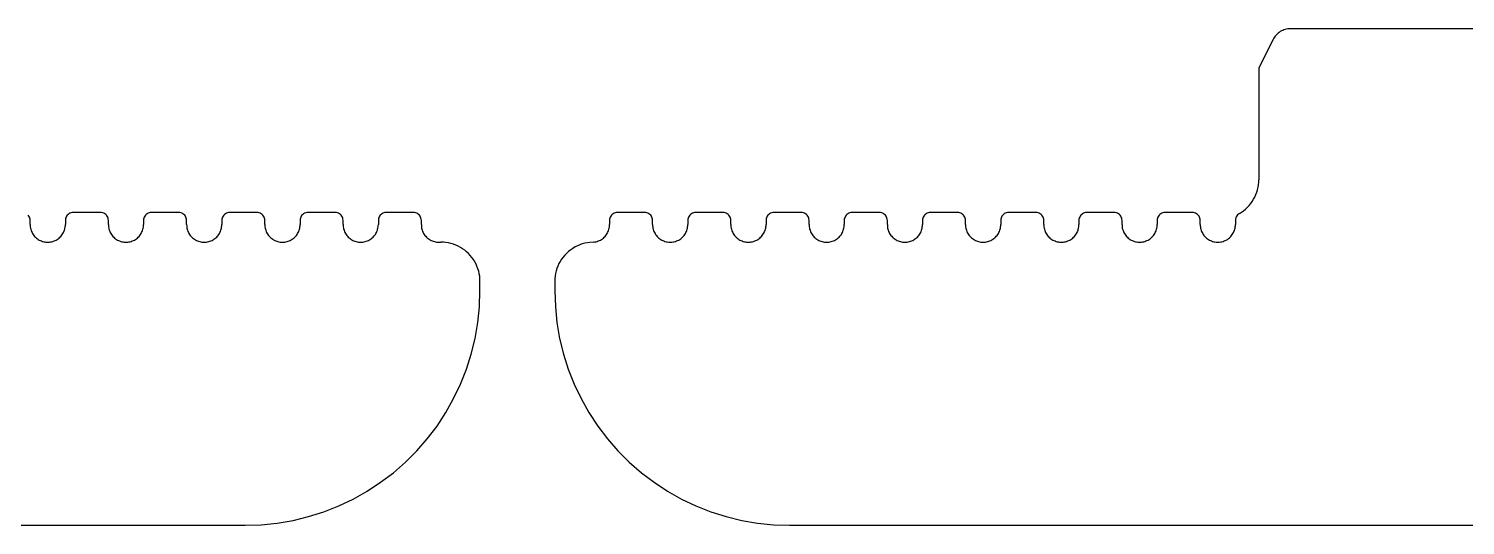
# Model space of a CAD drawing. Extents: x -22.3 to 21.7, y -13.4 to 13.4.
# Drawn here: x 7.116 to 8.562, y -11.46 to -10.96 of the extents above; entities that cross this region are included whole.
import ezdxf

# ---------------------------------------------------------------- set-up
doc = ezdxf.new("R2010")
doc.units = 0
doc.header["$MEASUREMENT"] = 0
doc.layers.get('0').update_dxf_attribs({"linetype": 'CONTINUOUS'})

msp = doc.modelspace()

# ---------------------------------------------------------------- linework, layer by layer
for p, q in [((8.3681, -10.971), (8.3539, -10.9995)), ((8.3688, -10.9698), (8.3681, -10.971)), ((8.3695, -10.9687), (8.3688, -10.9698)), ((8.3703, -10.9676), (8.3695, -10.9687)), ((8.3712, -10.9666), (8.3703, -10.9676)), ((8.3721, -10.9656), (8.3712, -10.9666)), ((8.3732, -10.9647), (8.3721, -10.9656)), ((8.3742, -10.9638), (8.3732, -10.9647)), ((8.3754, -10.9631), (8.3742, -10.9638)), ((8.3766, -10.9624), (8.3754, -10.9631)), ((8.3778, -10.9618), (8.3766, -10.9624)), ((8.379, -10.9613), (8.3778, -10.9618)), ((8.3803, -10.9609), (8.379, -10.9613)), ((8.3817, -10.9606), (8.3803, -10.9609)), ((8.383, -10.9603), (8.3817, -10.9606)), ((8.3844, -10.9602), (8.383, -10.9603)), ((8.3857, -10.9602), (8.3844, -10.9602)), ((9.2669, -10.9602), (8.3857, -10.9602)), ((8.3539, -10.9995), (8.3539, -11.1122)), ((8.3531, -11.1198), (8.3535, -11.1173)), ((8.3535, -11.1173), (8.3538, -11.1147)), ((8.3538, -11.1147), (8.3539, -11.1122)), ((8.3472, -11.134), (8.3486, -11.1318)), ((8.3486, -11.1318), (8.3498, -11.1296)), ((8.3498, -11.1296), (8.3509, -11.1272)), ((8.3509, -11.1272), (8.3518, -11.1248)), ((8.3518, -11.1248), (8.3525, -11.1223)), ((8.3525, -11.1223), (8.3531, -11.1198)), ((7.1553, -11.1471), (7.1545, -11.1479)), ((7.1562, -11.1464), (7.1553, -11.1471)), ((7.1572, -11.1459), (7.1562, -11.1464)), ((7.1582, -11.1455), (7.1572, -11.1459)), ((7.1593, -11.1453), (7.1582, -11.1455)), ((7.1605, -11.1452), (7.1593, -11.1453)), ((7.188, -11.1452), (7.1605, -11.1452)), ((7.1891, -11.1453), (7.188, -11.1452)), ((7.1902, -11.1455), (7.1891, -11.1453)), ((7.1913, -11.1459), (7.1902, -11.1455)), ((7.1923, -11.1464), (7.1913, -11.1459)), ((7.1932, -11.1471), (7.1923, -11.1464)), ((7.194, -11.1479), (7.1932, -11.1471)), ((7.234, -11.1471), (7.2333, -11.1479)), ((7.2349, -11.1464), (7.234, -11.1471)), ((7.2359, -11.1459), (7.2349, -11.1464)), ((7.237, -11.1455), (7.2359, -11.1459)), ((7.2381, -11.1453), (7.237, -11.1455)), ((7.2392, -11.1452), (7.2381, -11.1453)), ((7.2668, -11.1452), (7.2392, -11.1452)), ((7.2679, -11.1453), (7.2668, -11.1452)), ((7.269, -11.1455), (7.2679, -11.1453)), ((7.27, -11.1459), (7.269, -11.1455)), ((7.271, -11.1464), (7.27, -11.1459)), ((7.2719, -11.1471), (7.271, -11.1464)), ((7.2727, -11.1479), (7.2719, -11.1471)), ((7.3128, -11.1471), (7.312, -11.1479)), ((7.3137, -11.1464), (7.3128, -11.1471)), ((7.3147, -11.1459), (7.3137, -11.1464)), ((7.3157, -11.1455), (7.3147, -11.1459)), ((7.3168, -11.1453), (7.3157, -11.1455)), ((7.3179, -11.1452), (7.3168, -11.1453)), ((7.3455, -11.1452), (7.3179, -11.1452)), ((7.3466, -11.1453), (7.3455, -11.1452)), ((7.3477, -11.1455), (7.3466, -11.1453)), ((7.3488, -11.1459), (7.3477, -11.1455)), ((7.3498, -11.1464), (7.3488, -11.1459)), ((7.3507, -11.1471), (7.3498, -11.1464)), ((7.3515, -11.1479), (7.3507, -11.1471)), ((7.3915, -11.1471), (7.3907, -11.1479)), ((7.3924, -11.1464), (7.3915, -11.1471)), ((7.3934, -11.1459), (7.3924, -11.1464)), ((7.3945, -11.1455), (7.3934, -11.1459)), ((7.3956, -11.1453), (7.3945, -11.1455)), ((7.3967, -11.1452), (7.3956, -11.1453)), ((7.4242, -11.1452), (7.3967, -11.1452)), ((7.4254, -11.1453), (7.4242, -11.1452)), ((7.4265, -11.1455), (7.4254, -11.1453)), ((7.4275, -11.1459), (7.4265, -11.1455)), ((7.4285, -11.1464), (7.4275, -11.1459)), ((7.4294, -11.1471), (7.4285, -11.1464)), ((7.4302, -11.1479), (7.4294, -11.1471)), ((7.4703, -11.1471), (7.4695, -11.1479)), ((7.4712, -11.1464), (7.4703, -11.1471)), ((7.4722, -11.1459), (7.4712, -11.1464)), ((7.4732, -11.1455), (7.4722, -11.1459)), ((7.4743, -11.1453), (7.4732, -11.1455)), ((7.4754, -11.1452), (7.4743, -11.1453)), ((7.503, -11.1452), (7.4754, -11.1452)), ((7.5041, -11.1453), (7.503, -11.1452)), ((7.5052, -11.1455), (7.5041, -11.1453)), ((7.5063, -11.1459), (7.5052, -11.1455)), ((7.5072, -11.1464), (7.5063, -11.1459)), ((7.5081, -11.1471), (7.5072, -11.1464)), ((7.5089, -11.1479), (7.5081, -11.1471)), ((7.703, -11.1471), (7.7023, -11.1479)), ((7.7039, -11.1464), (7.703, -11.1471)), ((7.7049, -11.1459), (7.7039, -11.1464)), ((7.706, -11.1455), (7.7049, -11.1459)), ((7.7071, -11.1453), (7.706, -11.1455)), ((7.7082, -11.1452), (7.7071, -11.1453)), ((7.7358, -11.1452), (7.7082, -11.1452)), ((7.7369, -11.1453), (7.7358, -11.1452)), ((7.738, -11.1455), (7.7369, -11.1453)), ((7.739, -11.1459), (7.738, -11.1455)), ((7.74, -11.1464), (7.739, -11.1459)), ((7.7409, -11.1471), (7.74, -11.1464)), ((7.7417, -11.1479), (7.7409, -11.1471)), ((7.7818, -11.1471), (7.781, -11.1479)), ((7.7827, -11.1464), (7.7818, -11.1471)), ((7.7837, -11.1459), (7.7827, -11.1464)), ((7.7847, -11.1455), (7.7837, -11.1459)), ((7.7858, -11.1453), (7.7847, -11.1455)), ((7.7869, -11.1452), (7.7858, -11.1453)), ((7.8145, -11.1452), (7.7869, -11.1452)), ((7.8156, -11.1453), (7.8145, -11.1452)), ((7.8167, -11.1455), (7.8156, -11.1453)), ((7.8178, -11.1459), (7.8167, -11.1455)), ((7.8188, -11.1464), (7.8178, -11.1459)), ((7.8197, -11.1471), (7.8188, -11.1464)), ((7.8205, -11.1479), (7.8197, -11.1471)), ((7.8605, -11.1471), (7.8597, -11.1479)), ((7.8614, -11.1464), (7.8605, -11.1471)), ((7.8624, -11.1459), (7.8614, -11.1464)), ((7.8635, -11.1455), (7.8624, -11.1459)), ((7.8646, -11.1453), (7.8635, -11.1455)), ((7.8657, -11.1452), (7.8646, -11.1453)), ((7.8932, -11.1452), (7.8657, -11.1452)), ((7.8944, -11.1453), (7.8932, -11.1452)), ((7.8955, -11.1455), (7.8944, -11.1453)), ((7.8965, -11.1459), (7.8955, -11.1455)), ((7.8975, -11.1464), (7.8965, -11.1459)), ((7.8984, -11.1471), (7.8975, -11.1464)), ((7.8992, -11.1479), (7.8984, -11.1471)), ((7.9393, -11.1471), (7.9385, -11.1479)), ((7.9402, -11.1464), (7.9393, -11.1471)), ((7.9412, -11.1459), (7.9402, -11.1464)), ((7.9422, -11.1455), (7.9412, -11.1459)), ((7.9433, -11.1453), (7.9422, -11.1455)), ((7.9444, -11.1452), (7.9433, -11.1453)), ((7.972, -11.1452), (7.9444, -11.1452)), ((7.9731, -11.1453), (7.972, -11.1452)), ((7.9742, -11.1455), (7.9731, -11.1453)), ((7.9753, -11.1459), (7.9742, -11.1455)), ((7.9762, -11.1464), (7.9753, -11.1459)), ((7.9771, -11.1471), (7.9762, -11.1464)), ((7.9779, -11.1479), (7.9771, -11.1471)), ((8.018, -11.1471), (8.0172, -11.1479)), ((8.0189, -11.1464), (8.018, -11.1471)), ((8.0199, -11.1459), (8.0189, -11.1464)), ((8.0209, -11.1455), (8.0199, -11.1459)), ((8.022, -11.1453), (8.0209, -11.1455)), ((8.0232, -11.1452), (8.022, -11.1453)), ((8.0507, -11.1452), (8.0232, -11.1452)), ((8.0518, -11.1453), (8.0507, -11.1452)), ((8.0529, -11.1455), (8.0518, -11.1453)), ((8.054, -11.1459), (8.0529, -11.1455)), ((8.055, -11.1464), (8.054, -11.1459)), ((8.0559, -11.1471), (8.055, -11.1464)), ((8.0567, -11.1479), (8.0559, -11.1471)), ((8.0967, -11.1471), (8.096, -11.1479)), ((8.0976, -11.1464), (8.0967, -11.1471)), ((8.0986, -11.1459), (8.0976, -11.1464)), ((8.0997, -11.1455), (8.0986, -11.1459)), ((8.1008, -11.1453), (8.0997, -11.1455)), ((8.1019, -11.1452), (8.1008, -11.1453)), ((8.1295, -11.1452), (8.1019, -11.1452)), ((8.1306, -11.1453), (8.1295, -11.1452)), ((8.1317, -11.1455), (8.1306, -11.1453)), ((8.1327, -11.1459), (8.1317, -11.1455)), ((8.1337, -11.1464), (8.1327, -11.1459)), ((8.1346, -11.1471), (8.1337, -11.1464)), ((8.1354, -11.1479), (8.1346, -11.1471)), ((8.1755, -11.1471), (8.1747, -11.1479)), ((8.1764, -11.1464), (8.1755, -11.1471)), ((8.1774, -11.1459), (8.1764, -11.1464)), ((8.1784, -11.1455), (8.1774, -11.1459)), ((8.1795, -11.1453), (8.1784, -11.1455)), ((8.1806, -11.1452), (8.1795, -11.1453)), ((8.2082, -11.1452), (8.1806, -11.1452)), ((8.2093, -11.1453), (8.2082, -11.1452)), ((8.2104, -11.1455), (8.2093, -11.1453)), ((8.2115, -11.1459), (8.2104, -11.1455)), ((8.2125, -11.1464), (8.2115, -11.1459)), ((8.2134, -11.1471), (8.2125, -11.1464)), ((8.2142, -11.1479), (8.2134, -11.1471)), ((8.2542, -11.1471), (8.2534, -11.1479)), ((8.2551, -11.1464), (8.2542, -11.1471)), ((8.2561, -11.1459), (8.2551, -11.1464)), ((8.2572, -11.1455), (8.2561, -11.1459)), ((8.2583, -11.1453), (8.2572, -11.1455)), ((8.2594, -11.1452), (8.2583, -11.1453)), ((8.2869, -11.1452), (8.2594, -11.1452)), ((8.2881, -11.1453), (8.2869, -11.1452)), ((8.2892, -11.1455), (8.2881, -11.1453)), ((8.2902, -11.1459), (8.2892, -11.1455)), ((8.2912, -11.1464), (8.2902, -11.1459)), ((8.2921, -11.1471), (8.2912, -11.1464)), ((8.2929, -11.1479), (8.2921, -11.1471)), ((8.3332, -11.1469), (8.3324, -11.1477)), ((8.3342, -11.1462), (8.3332, -11.1469)), ((8.3342, -11.1462), (8.3364, -11.1449)), ((8.3364, -11.1449), (8.3385, -11.1434)), ((8.3385, -11.1434), (8.3405, -11.1418)), ((8.3405, -11.1418), (8.3423, -11.14)), ((8.3423, -11.14), (8.3441, -11.1381)), ((8.3441, -11.1381), (8.3457, -11.1361)), ((8.3457, -11.1361), (8.3472, -11.134)), ((7.1159, -11.1488), (7.1152, -11.1479)), ((7.1164, -11.1498), (7.1159, -11.1488)), ((7.1168, -11.1508), (7.1164, -11.1498)), ((7.1171, -11.1519), (7.1168, -11.1508)), ((7.1172, -11.1531), (7.1171, -11.1519)), ((7.1172, -11.1574), (7.1172, -11.1531)), ((7.1172, -11.1574), (7.1172, -11.1586)), ((7.1172, -11.1586), (7.1173, -11.1598)), ((7.1173, -11.1598), (7.1175, -11.1609)), ((7.1175, -11.1609), (7.1178, -11.1621)), ((7.152, -11.1621), (7.1522, -11.1609)), ((7.1522, -11.1609), (7.1524, -11.1598)), ((7.1524, -11.1598), (7.1526, -11.1586)), ((7.1527, -11.1519), (7.1526, -11.1531)), ((7.1526, -11.1531), (7.1526, -11.1574)), ((7.1526, -11.1586), (7.1526, -11.1574)), ((7.1529, -11.1508), (7.1527, -11.1519)), ((7.1533, -11.1498), (7.1529, -11.1508)), ((7.1538, -11.1488), (7.1533, -11.1498)), ((7.1545, -11.1479), (7.1538, -11.1488)), ((7.1946, -11.1488), (7.194, -11.1479)), ((7.1952, -11.1498), (7.1946, -11.1488)), ((7.1956, -11.1508), (7.1952, -11.1498)), ((7.1958, -11.1519), (7.1956, -11.1508)), ((7.1959, -11.1531), (7.1958, -11.1519)), ((7.1959, -11.1574), (7.1959, -11.1531)), ((7.1959, -11.1574), (7.1959, -11.1586)), ((7.1959, -11.1586), (7.1961, -11.1598)), ((7.1961, -11.1598), (7.1963, -11.1609)), ((7.1963, -11.1609), (7.1965, -11.1621)), ((7.2307, -11.1621), (7.231, -11.1609)), ((7.231, -11.1609), (7.2312, -11.1598)), ((7.2312, -11.1598), (7.2313, -11.1586)), ((7.2314, -11.1519), (7.2313, -11.1531)), ((7.2313, -11.1531), (7.2313, -11.1574)), ((7.2313, -11.1586), (7.2313, -11.1574)), ((7.2317, -11.1508), (7.2314, -11.1519)), ((7.232, -11.1498), (7.2317, -11.1508)), ((7.2326, -11.1488), (7.232, -11.1498)), ((7.2333, -11.1479), (7.2326, -11.1488)), ((7.2734, -11.1488), (7.2727, -11.1479)), ((7.2739, -11.1498), (7.2734, -11.1488)), ((7.2743, -11.1508), (7.2739, -11.1498)), ((7.2746, -11.1519), (7.2743, -11.1508)), ((7.2746, -11.1531), (7.2746, -11.1519)), ((7.2746, -11.1574), (7.2746, -11.1531)), ((7.2746, -11.1574), (7.2747, -11.1586)), ((7.2747, -11.1586), (7.2748, -11.1597)), ((7.2748, -11.1597), (7.275, -11.1609)), ((7.275, -11.1609), (7.2752, -11.162)), ((7.3095, -11.162), (7.3097, -11.1609)), ((7.3097, -11.1609), (7.3099, -11.1597)), ((7.3099, -11.1597), (7.31, -11.1586)), ((7.31, -11.1586), (7.3101, -11.1574)), ((7.3102, -11.1519), (7.3101, -11.1531)), ((7.3101, -11.1531), (7.3101, -11.1574)), ((7.3104, -11.1508), (7.3102, -11.1519)), ((7.3108, -11.1498), (7.3104, -11.1508)), ((7.3113, -11.1488), (7.3108, -11.1498)), ((7.312, -11.1479), (7.3113, -11.1488)), ((7.3521, -11.1488), (7.3515, -11.1479)), ((7.3527, -11.1498), (7.3521, -11.1488)), ((7.3531, -11.1508), (7.3527, -11.1498)), ((7.3533, -11.1519), (7.3531, -11.1508)), ((7.3534, -11.1531), (7.3533, -11.1519)), ((7.3534, -11.1574), (7.3534, -11.1531)), ((7.3534, -11.1574), (7.3534, -11.1586)), ((7.3534, -11.1586), (7.3535, -11.1597)), ((7.3535, -11.1597), (7.3537, -11.1609)), ((7.3537, -11.1609), (7.354, -11.162)), ((7.3882, -11.162), (7.3885, -11.1609)), ((7.3885, -11.1609), (7.3887, -11.1597)), ((7.3887, -11.1597), (7.3888, -11.1586)), ((7.3889, -11.1519), (7.3888, -11.1531)), ((7.3888, -11.1531), (7.3888, -11.1574)), ((7.3888, -11.1586), (7.3888, -11.1574)), ((7.3891, -11.1508), (7.3889, -11.1519)), ((7.3895, -11.1498), (7.3891, -11.1508)), ((7.3901, -11.1488), (7.3895, -11.1498)), ((7.3907, -11.1479), (7.3901, -11.1488)), ((7.4309, -11.1488), (7.4302, -11.1479)), ((7.4314, -11.1498), (7.4309, -11.1488)), ((7.4318, -11.1508), (7.4314, -11.1498)), ((7.432, -11.1519), (7.4318, -11.1508)), ((7.4321, -11.1531), (7.432, -11.1519)), ((7.4321, -11.1574), (7.4321, -11.1531)), ((7.4321, -11.1574), (7.4322, -11.1586)), ((7.4322, -11.1586), (7.4323, -11.1597)), ((7.4323, -11.1597), (7.4325, -11.1609)), ((7.4325, -11.1609), (7.4327, -11.162)), ((7.4669, -11.162), (7.4672, -11.1609)), ((7.4672, -11.1609), (7.4674, -11.1597)), ((7.4674, -11.1597), (7.4675, -11.1586)), ((7.4675, -11.1586), (7.4676, -11.1574)), ((7.4679, -11.1508), (7.4676, -11.1519)), ((7.4676, -11.1519), (7.4676, -11.1531)), ((7.4676, -11.1531), (7.4676, -11.1574)), ((7.4683, -11.1498), (7.4679, -11.1508)), ((7.4688, -11.1488), (7.4683, -11.1498)), ((7.4695, -11.1479), (7.4688, -11.1488)), ((7.5096, -11.1488), (7.5089, -11.1479)), ((7.5101, -11.1498), (7.5096, -11.1488)), ((7.5105, -11.1508), (7.5101, -11.1498)), ((7.5108, -11.1519), (7.5105, -11.1508)), ((7.5109, -11.1531), (7.5108, -11.1519)), ((7.5109, -11.1574), (7.5109, -11.1531)), ((7.5109, -11.1574), (7.5109, -11.1586)), ((7.5109, -11.1586), (7.511, -11.1597)), ((7.511, -11.1597), (7.5112, -11.1609)), ((7.5112, -11.1609), (7.5115, -11.162)), ((7.6997, -11.1621), (7.7, -11.1609)), ((7.7, -11.1609), (7.7002, -11.1598)), ((7.7002, -11.1598), (7.7003, -11.1586)), ((7.7004, -11.1519), (7.7003, -11.1531)), ((7.7003, -11.1531), (7.7003, -11.1574)), ((7.7003, -11.1586), (7.7003, -11.1574)), ((7.7006, -11.1508), (7.7004, -11.1519)), ((7.701, -11.1498), (7.7006, -11.1508)), ((7.7016, -11.1488), (7.701, -11.1498)), ((7.7023, -11.1479), (7.7016, -11.1488)), ((7.7424, -11.1488), (7.7417, -11.1479)), ((7.7429, -11.1498), (7.7424, -11.1488)), ((7.7433, -11.1508), (7.7429, -11.1498)), ((7.7436, -11.1519), (7.7433, -11.1508)), ((7.7436, -11.1531), (7.7436, -11.1519)), ((7.7436, -11.1574), (7.7436, -11.1531)), ((7.7436, -11.1574), (7.7437, -11.1586)), ((7.7437, -11.1586), (7.7438, -11.1598)), ((7.7438, -11.1598), (7.744, -11.1609)), ((7.744, -11.1609), (7.7443, -11.1621)), ((7.7784, -11.1621), (7.7787, -11.1609)), ((7.7787, -11.1609), (7.7789, -11.1598)), ((7.7789, -11.1598), (7.779, -11.1586)), ((7.779, -11.1586), (7.7791, -11.1574)), ((7.7794, -11.1508), (7.7791, -11.1519)), ((7.7791, -11.1519), (7.7791, -11.1531)), ((7.7791, -11.1531), (7.7791, -11.1574)), ((7.7798, -11.1498), (7.7794, -11.1508)), ((7.7803, -11.1488), (7.7798, -11.1498)), ((7.781, -11.1479), (7.7803, -11.1488)), ((7.8211, -11.1488), (7.8205, -11.1479)), ((7.8217, -11.1498), (7.8211, -11.1488)), ((7.8221, -11.1508), (7.8217, -11.1498)), ((7.8223, -11.1519), (7.8221, -11.1508)), ((7.8224, -11.1531), (7.8223, -11.1519)), ((7.8224, -11.1574), (7.8224, -11.1531)), ((7.8224, -11.1574), (7.8224, -11.1586)), ((7.8224, -11.1586), (7.8225, -11.1598)), ((7.8225, -11.1598), (7.8227, -11.1609)), ((7.8227, -11.1609), (7.823, -11.1621)), ((7.8572, -11.1621), (7.8575, -11.1609)), ((7.8575, -11.1609), (7.8576, -11.1598)), ((7.8576, -11.1598), (7.8578, -11.1586)), ((7.8579, -11.1519), (7.8578, -11.1531)), ((7.8578, -11.1531), (7.8578, -11.1574)), ((7.8578, -11.1586), (7.8578, -11.1574)), ((7.8581, -11.1508), (7.8579, -11.1519)), ((7.8585, -11.1498), (7.8581, -11.1508)), ((7.8591, -11.1488), (7.8585, -11.1498)), ((7.8597, -11.1479), (7.8591, -11.1488)), ((7.8999, -11.1488), (7.8992, -11.1479)), ((7.9004, -11.1498), (7.8999, -11.1488)), ((7.9008, -11.1508), (7.9004, -11.1498)), ((7.901, -11.1519), (7.9008, -11.1508)), ((7.9011, -11.1531), (7.901, -11.1519)), ((7.9011, -11.1574), (7.9011, -11.1531)), ((7.9011, -11.1574), (7.9012, -11.1586)), ((7.9012, -11.1586), (7.9013, -11.1597)), ((7.9013, -11.1597), (7.9015, -11.1609)), ((7.9015, -11.1609), (7.9017, -11.162)), ((7.9359, -11.162), (7.9362, -11.1609)), ((7.9362, -11.1609), (7.9364, -11.1597)), ((7.9364, -11.1597), (7.9365, -11.1586)), ((7.9366, -11.1519), (7.9365, -11.1531)), ((7.9365, -11.1531), (7.9365, -11.1574)), ((7.9365, -11.1586), (7.9365, -11.1574)), ((7.9369, -11.1508), (7.9366, -11.1519)), ((7.9373, -11.1498), (7.9369, -11.1508)), ((7.9378, -11.1488), (7.9373, -11.1498)), ((7.9385, -11.1479), (7.9378, -11.1488)), ((7.9786, -11.1488), (7.9779, -11.1479)), ((7.9791, -11.1498), (7.9786, -11.1488)), ((7.9795, -11.1508), (7.9791, -11.1498)), ((7.9798, -11.1519), (7.9795, -11.1508)), ((7.9799, -11.1531), (7.9798, -11.1519)), ((7.9799, -11.1574), (7.9799, -11.1531)), ((7.9799, -11.1574), (7.9799, -11.1586)), ((7.9799, -11.1586), (7.98, -11.1597)), ((7.98, -11.1597), (7.9802, -11.1609)), ((7.9802, -11.1609), (7.9805, -11.162)), ((8.0147, -11.162), (8.0149, -11.1609)), ((8.0149, -11.1609), (8.0151, -11.1597)), ((8.0151, -11.1597), (8.0152, -11.1586)), ((8.0152, -11.1586), (8.0153, -11.1574)), ((8.0154, -11.1519), (8.0153, -11.1531)), ((8.0153, -11.1531), (8.0153, -11.1574)), ((8.0156, -11.1508), (8.0154, -11.1519)), ((8.016, -11.1498), (8.0156, -11.1508)), ((8.0165, -11.1488), (8.016, -11.1498)), ((8.0172, -11.1479), (8.0165, -11.1488)), ((8.0573, -11.1488), (8.0567, -11.1479)), ((8.0579, -11.1498), (8.0573, -11.1488)), ((8.0583, -11.1508), (8.0579, -11.1498)), ((8.0585, -11.1519), (8.0583, -11.1508)), ((8.0586, -11.1531), (8.0585, -11.1519)), ((8.0586, -11.1574), (8.0586, -11.1531)), ((8.0586, -11.1574), (8.0586, -11.1586)), ((8.0586, -11.1586), (8.0587, -11.1597)), ((8.0587, -11.1597), (8.0589, -11.1609)), ((8.0589, -11.1609), (8.0592, -11.162)), ((8.0934, -11.162), (8.0937, -11.1609)), ((8.0937, -11.1609), (8.0939, -11.1597)), ((8.0939, -11.1597), (8.094, -11.1586)), ((8.0941, -11.1519), (8.094, -11.1531)), ((8.094, -11.1531), (8.094, -11.1574)), ((8.094, -11.1586), (8.094, -11.1574)), ((8.0943, -11.1508), (8.0941, -11.1519)), ((8.0947, -11.1498), (8.0943, -11.1508)), ((8.0953, -11.1488), (8.0947, -11.1498)), ((8.096, -11.1479), (8.0953, -11.1488)), ((8.1361, -11.1488), (8.1354, -11.1479)), ((8.1366, -11.1498), (8.1361, -11.1488)), ((8.137, -11.1508), (8.1366, -11.1498)), ((8.1373, -11.1519), (8.137, -11.1508)), ((8.1373, -11.1531), (8.1373, -11.1519)), ((8.1373, -11.1574), (8.1373, -11.1531)), ((8.1373, -11.1574), (8.1374, -11.1586)), ((8.1374, -11.1586), (8.1375, -11.1598)), ((8.1375, -11.1598), (8.1377, -11.1609)), ((8.1377, -11.1609), (8.138, -11.1621)), ((8.1721, -11.1621), (8.1724, -11.1609)), ((8.1724, -11.1609), (8.1726, -11.1598)), ((8.1726, -11.1598), (8.1727, -11.1586)), ((8.1727, -11.1586), (8.1728, -11.1574)), ((8.1731, -11.1508), (8.1728, -11.1519)), ((8.1728, -11.1519), (8.1728, -11.1531)), ((8.1728, -11.1531), (8.1728, -11.1574)), ((8.1735, -11.1498), (8.1731, -11.1508)), ((8.174, -11.1488), (8.1735, -11.1498)), ((8.1747, -11.1479), (8.174, -11.1488)), ((8.2148, -11.1488), (8.2142, -11.1479)), ((8.2154, -11.1498), (8.2148, -11.1488)), ((8.2158, -11.1508), (8.2154, -11.1498)), ((8.216, -11.1519), (8.2158, -11.1508)), ((8.2161, -11.1531), (8.216, -11.1519)), ((8.2161, -11.1574), (8.2161, -11.1531)), ((8.2161, -11.1574), (8.2161, -11.1586)), ((8.2161, -11.1586), (8.2162, -11.1598)), ((8.2162, -11.1598), (8.2164, -11.1609)), ((8.2164, -11.1609), (8.2167, -11.1621)), ((8.2509, -11.1621), (8.2512, -11.1609)), ((8.2512, -11.1609), (8.2514, -11.1598)), ((8.2514, -11.1598), (8.2515, -11.1586)), ((8.2516, -11.1519), (8.2515, -11.1531)), ((8.2515, -11.1531), (8.2515, -11.1574)), ((8.2515, -11.1586), (8.2515, -11.1574)), ((8.2518, -11.1508), (8.2516, -11.1519)), ((8.2522, -11.1498), (8.2518, -11.1508)), ((8.2528, -11.1488), (8.2522, -11.1498)), ((8.2534, -11.1479), (8.2528, -11.1488)), ((8.2936, -11.1488), (8.2929, -11.1479)), ((8.2941, -11.1498), (8.2936, -11.1488)), ((8.2945, -11.1508), (8.2941, -11.1498)), ((8.2947, -11.1519), (8.2945, -11.1508)), ((8.2948, -11.1531), (8.2947, -11.1519)), ((8.2948, -11.1574), (8.2948, -11.1531)), ((8.2948, -11.1574), (8.2949, -11.1586)), ((8.2949, -11.1586), (8.295, -11.1598)), ((8.295, -11.1598), (8.2952, -11.1609)), ((8.2952, -11.1609), (8.2954, -11.1621)), ((8.3296, -11.1621), (8.3299, -11.1609)), ((8.3299, -11.1609), (8.3301, -11.1598)), ((8.3301, -11.1598), (8.3302, -11.1586)), ((8.3303, -11.1519), (8.3302, -11.1531)), ((8.3302, -11.1531), (8.3302, -11.1574)), ((8.3302, -11.1586), (8.3302, -11.1574)), ((8.3306, -11.1507), (8.3303, -11.1519)), ((8.331, -11.1497), (8.3306, -11.1507)), ((8.3316, -11.1486), (8.331, -11.1497)), ((8.3324, -11.1477), (8.3316, -11.1486)), ((7.1178, -11.1621), (7.1181, -11.1632)), ((7.1181, -11.1632), (7.1186, -11.1643)), ((7.1186, -11.1643), (7.1191, -11.1654)), ((7.1191, -11.1654), (7.1196, -11.1664)), ((7.1196, -11.1664), (7.1203, -11.1674)), ((7.1203, -11.1674), (7.121, -11.1684)), ((7.121, -11.1684), (7.1217, -11.1693)), ((7.1217, -11.1693), (7.1226, -11.1701)), ((7.1226, -11.1701), (7.1234, -11.1709)), ((7.1234, -11.1709), (7.1244, -11.1717)), ((7.1244, -11.1717), (7.1253, -11.1723)), ((7.1253, -11.1723), (7.1264, -11.1729)), ((7.1264, -11.1729), (7.1274, -11.1735)), ((7.1274, -11.1735), (7.1285, -11.1739)), ((7.1285, -11.1739), (7.1296, -11.1743)), ((7.1296, -11.1743), (7.1308, -11.1746)), ((7.1308, -11.1746), (7.1319, -11.1749)), ((7.1319, -11.1749), (7.1331, -11.175)), ((7.1331, -11.175), (7.1343, -11.1751)), ((7.1343, -11.1751), (7.1355, -11.1751)), ((7.1355, -11.1751), (7.1366, -11.175)), ((7.1366, -11.175), (7.1378, -11.1749)), ((7.1378, -11.1749), (7.139, -11.1746)), ((7.139, -11.1746), (7.1401, -11.1743)), ((7.1401, -11.1743), (7.1412, -11.1739)), ((7.1412, -11.1739), (7.1423, -11.1735)), ((7.1423, -11.1735), (7.1434, -11.1729)), ((7.1434, -11.1729), (7.1444, -11.1723)), ((7.1444, -11.1723), (7.1454, -11.1717)), ((7.1454, -11.1717), (7.1463, -11.1709)), ((7.1463, -11.1709), (7.1472, -11.1701)), ((7.1472, -11.1701), (7.148, -11.1693)), ((7.148, -11.1693), (7.1488, -11.1684)), ((7.1488, -11.1684), (7.1495, -11.1674)), ((7.1495, -11.1674), (7.1501, -11.1664)), ((7.1501, -11.1664), (7.1507, -11.1654)), ((7.1507, -11.1654), (7.1512, -11.1643)), ((7.1512, -11.1643), (7.1516, -11.1632)), ((7.1516, -11.1632), (7.152, -11.1621)), ((7.1965, -11.1621), (7.1969, -11.1632)), ((7.1969, -11.1632), (7.1973, -11.1643)), ((7.1973, -11.1643), (7.1978, -11.1654)), ((7.1978, -11.1654), (7.1984, -11.1664)), ((7.1984, -11.1664), (7.199, -11.1674)), ((7.199, -11.1674), (7.1997, -11.1684)), ((7.1997, -11.1684), (7.2005, -11.1693)), ((7.2005, -11.1693), (7.2013, -11.1701)), ((7.2013, -11.1701), (7.2022, -11.1709)), ((7.2022, -11.1709), (7.2031, -11.1717)), ((7.2031, -11.1717), (7.2041, -11.1723)), ((7.2041, -11.1723), (7.2051, -11.1729)), ((7.2051, -11.1729), (7.2062, -11.1735)), ((7.2062, -11.1735), (7.2072, -11.1739)), ((7.2072, -11.1739), (7.2084, -11.1743)), ((7.2084, -11.1743), (7.2095, -11.1746)), ((7.2095, -11.1746), (7.2107, -11.1749)), ((7.2107, -11.1749), (7.2118, -11.175)), ((7.2118, -11.175), (7.213, -11.1751)), ((7.213, -11.1751), (7.2142, -11.1751)), ((7.2142, -11.1751), (7.2154, -11.175)), ((7.2154, -11.175), (7.2166, -11.1749)), ((7.2166, -11.1749), (7.2177, -11.1746)), ((7.2177, -11.1746), (7.2189, -11.1743)), ((7.2189, -11.1743), (7.22, -11.1739)), ((7.22, -11.1739), (7.2211, -11.1735)), ((7.2211, -11.1735), (7.2221, -11.1729)), ((7.2221, -11.1729), (7.2231, -11.1723)), ((7.2231, -11.1723), (7.2241, -11.1717)), ((7.2241, -11.1717), (7.2251, -11.1709)), ((7.2251, -11.1709), (7.2259, -11.1701)), ((7.2259, -11.1701), (7.2268, -11.1693)), ((7.2268, -11.1693), (7.2275, -11.1684)), ((7.2275, -11.1684), (7.2282, -11.1674)), ((7.2282, -11.1674), (7.2289, -11.1664)), ((7.2289, -11.1664), (7.2294, -11.1654)), ((7.2294, -11.1654), (7.2299, -11.1643)), ((7.2299, -11.1643), (7.2304, -11.1632)), ((7.2304, -11.1632), (7.2307, -11.1621)), ((7.2752, -11.162), (7.2756, -11.1631)), ((7.2756, -11.1631), (7.276, -11.1642)), ((7.276, -11.1642), (7.2765, -11.1652)), ((7.2765, -11.1652), (7.277, -11.1663)), ((7.277, -11.1663), (7.2776, -11.1672)), ((7.2776, -11.1672), (7.2783, -11.1682)), ((7.2783, -11.1682), (7.279, -11.1691)), ((7.279, -11.1691), (7.2798, -11.1699)), ((7.2798, -11.1699), (7.2807, -11.1707)), ((7.2807, -11.1707), (7.2816, -11.1715)), ((7.2816, -11.1715), (7.2825, -11.1721)), ((7.2825, -11.1721), (7.2835, -11.1727)), ((7.2835, -11.1727), (7.2845, -11.1733)), ((7.2845, -11.1733), (7.2856, -11.1738)), ((7.2856, -11.1738), (7.2867, -11.1742)), ((7.2867, -11.1742), (7.2878, -11.1745)), ((7.2878, -11.1745), (7.2889, -11.1748)), ((7.2889, -11.1748), (7.29, -11.175)), ((7.29, -11.175), (7.2912, -11.1751)), ((7.2912, -11.1751), (7.2924, -11.1751)), ((7.2924, -11.1751), (7.2935, -11.1751)), ((7.2935, -11.1751), (7.2947, -11.175)), ((7.2947, -11.175), (7.2958, -11.1748)), ((7.2958, -11.1748), (7.2969, -11.1745)), ((7.2969, -11.1745), (7.298, -11.1742)), ((7.298, -11.1742), (7.2991, -11.1738)), ((7.2991, -11.1738), (7.3002, -11.1733)), ((7.3002, -11.1733), (7.3012, -11.1727)), ((7.3012, -11.1727), (7.3022, -11.1721)), ((7.3022, -11.1721), (7.3031, -11.1715)), ((7.3031, -11.1715), (7.304, -11.1707)), ((7.304, -11.1707), (7.3049, -11.1699)), ((7.3049, -11.1699), (7.3057, -11.1691)), ((7.3057, -11.1691), (7.3064, -11.1682)), ((7.3064, -11.1682), (7.3071, -11.1672)), ((7.3071, -11.1672), (7.3077, -11.1663)), ((7.3077, -11.1663), (7.3082, -11.1652)), ((7.3082, -11.1652), (7.3087, -11.1642)), ((7.3087, -11.1642), (7.3091, -11.1631)), ((7.3091, -11.1631), (7.3095, -11.162)), ((7.354, -11.162), (7.3543, -11.1631)), ((7.3543, -11.1631), (7.3547, -11.1642)), ((7.3547, -11.1642), (7.3552, -11.1652)), ((7.3552, -11.1652), (7.3558, -11.1663)), ((7.3558, -11.1663), (7.3564, -11.1672)), ((7.3564, -11.1672), (7.357, -11.1682)), ((7.357, -11.1682), (7.3578, -11.1691)), ((7.3578, -11.1691), (7.3586, -11.1699)), ((7.3586, -11.1699), (7.3594, -11.1707)), ((7.3594, -11.1707), (7.3603, -11.1715)), ((7.3603, -11.1715), (7.3613, -11.1721)), ((7.3613, -11.1721), (7.3622, -11.1727)), ((7.3622, -11.1727), (7.3633, -11.1733)), ((7.3633, -11.1733), (7.3643, -11.1738)), ((7.3643, -11.1738), (7.3654, -11.1742)), ((7.3654, -11.1742), (7.3665, -11.1745)), ((7.3665, -11.1745), (7.3676, -11.1748)), ((7.3676, -11.1748), (7.3688, -11.175)), ((7.3688, -11.175), (7.3699, -11.1751)), ((7.3699, -11.1751), (7.3711, -11.1751)), ((7.3711, -11.1751), (7.3723, -11.1751)), ((7.3723, -11.1751), (7.3734, -11.175)), ((7.3734, -11.175), (7.3746, -11.1748)), ((7.3746, -11.1748), (7.3757, -11.1745)), ((7.3757, -11.1745), (7.3768, -11.1742)), ((7.3768, -11.1742), (7.3779, -11.1738)), ((7.3779, -11.1738), (7.3789, -11.1733)), ((7.3789, -11.1733), (7.38, -11.1727)), ((7.38, -11.1727), (7.3809, -11.1721)), ((7.3809, -11.1721), (7.3819, -11.1715)), ((7.3819, -11.1715), (7.3828, -11.1707)), ((7.3828, -11.1707), (7.3836, -11.1699)), ((7.3836, -11.1699), (7.3844, -11.1691)), ((7.3844, -11.1691), (7.3852, -11.1682)), ((7.3852, -11.1682), (7.3858, -11.1672)), ((7.3858, -11.1672), (7.3864, -11.1663)), ((7.3864, -11.1663), (7.387, -11.1652)), ((7.387, -11.1652), (7.3875, -11.1642)), ((7.3875, -11.1642), (7.3879, -11.1631)), ((7.3879, -11.1631), (7.3882, -11.162)), ((7.4327, -11.162), (7.4331, -11.1631)), ((7.4331, -11.1631), (7.4335, -11.1642)), ((7.4335, -11.1642), (7.4339, -11.1652)), ((7.4339, -11.1652), (7.4345, -11.1663)), ((7.4345, -11.1663), (7.4351, -11.1672)), ((7.4351, -11.1672), (7.4358, -11.1682)), ((7.4358, -11.1682), (7.4365, -11.1691)), ((7.4365, -11.1691), (7.4373, -11.1699)), ((7.4373, -11.1699), (7.4382, -11.1707)), ((7.4382, -11.1707), (7.4391, -11.1715)), ((7.4391, -11.1715), (7.44, -11.1721)), ((7.44, -11.1721), (7.441, -11.1727)), ((7.441, -11.1727), (7.442, -11.1733)), ((7.442, -11.1733), (7.4431, -11.1738)), ((7.4431, -11.1738), (7.4441, -11.1742)), ((7.4441, -11.1742), (7.4452, -11.1745)), ((7.4452, -11.1745), (7.4464, -11.1748)), ((7.4464, -11.1748), (7.4475, -11.175)), ((7.4475, -11.175), (7.4487, -11.1751)), ((7.4487, -11.1751), (7.4498, -11.1751)), ((7.4498, -11.1751), (7.451, -11.1751)), ((7.451, -11.1751), (7.4521, -11.175)), ((7.4521, -11.175), (7.4533, -11.1748)), ((7.4533, -11.1748), (7.4544, -11.1745)), ((7.4544, -11.1745), (7.4555, -11.1742)), ((7.4555, -11.1742), (7.4566, -11.1738)), ((7.4566, -11.1738), (7.4577, -11.1733)), ((7.4577, -11.1733), (7.4587, -11.1727)), ((7.4587, -11.1727), (7.4597, -11.1721)), ((7.4597, -11.1721), (7.4606, -11.1715)), ((7.4606, -11.1715), (7.4615, -11.1707)), ((7.4615, -11.1707), (7.4624, -11.1699)), ((7.4624, -11.1699), (7.4632, -11.1691)), ((7.4632, -11.1691), (7.4639, -11.1682)), ((7.4639, -11.1682), (7.4646, -11.1672)), ((7.4646, -11.1672), (7.4652, -11.1663)), ((7.4652, -11.1663), (7.4657, -11.1652)), ((7.4657, -11.1652), (7.4662, -11.1642)), ((7.4662, -11.1642), (7.4666, -11.1631)), ((7.4666, -11.1631), (7.4669, -11.162)), ((7.5115, -11.162), (7.5118, -11.1631)), ((7.5118, -11.1631), (7.5122, -11.1642)), ((7.5122, -11.1642), (7.5127, -11.1652)), ((7.5127, -11.1652), (7.5132, -11.1663)), ((7.5132, -11.1663), (7.5138, -11.1672)), ((7.5138, -11.1672), (7.5145, -11.1682)), ((7.5145, -11.1682), (7.5153, -11.1691)), ((7.5153, -11.1691), (7.516, -11.1699)), ((7.516, -11.1699), (7.5169, -11.1707)), ((7.5169, -11.1707), (7.5178, -11.1715)), ((7.5178, -11.1715), (7.5187, -11.1721)), ((7.5187, -11.1721), (7.5197, -11.1727)), ((7.5197, -11.1727), (7.5207, -11.1733)), ((7.5207, -11.1733), (7.5218, -11.1738)), ((7.5218, -11.1738), (7.5229, -11.1742)), ((7.5229, -11.1742), (7.524, -11.1745)), ((7.524, -11.1745), (7.5251, -11.1748)), ((7.5251, -11.1748), (7.5263, -11.175)), ((7.5263, -11.175), (7.5274, -11.1751)), ((7.5274, -11.1751), (7.5286, -11.1751)), ((7.5286, -11.1751), (7.5305, -11.1751)), ((7.5331, -11.1752), (7.5305, -11.1751)), ((7.5357, -11.1755), (7.5331, -11.1752)), ((7.5382, -11.1759), (7.5357, -11.1755)), ((7.5407, -11.1765), (7.5382, -11.1759)), ((7.6754, -11.1762), (7.6729, -11.1769)), ((7.678, -11.1756), (7.6754, -11.1762)), ((7.6806, -11.1753), (7.678, -11.1756)), ((7.6844, -11.175), (7.6806, -11.1753)), ((7.6844, -11.175), (7.6856, -11.1749)), ((7.6856, -11.1749), (7.6867, -11.1746)), ((7.6867, -11.1746), (7.6879, -11.1743)), ((7.6879, -11.1743), (7.689, -11.1739)), ((7.689, -11.1739), (7.6901, -11.1735)), ((7.6901, -11.1735), (7.6911, -11.1729)), ((7.6911, -11.1729), (7.6922, -11.1723)), ((7.6922, -11.1723), (7.6931, -11.1717)), ((7.6931, -11.1717), (7.6941, -11.1709)), ((7.6941, -11.1709), (7.6949, -11.1701)), ((7.6949, -11.1701), (7.6958, -11.1693)), ((7.6958, -11.1693), (7.6965, -11.1684)), ((7.6965, -11.1684), (7.6972, -11.1674)), ((7.6972, -11.1674), (7.6979, -11.1664)), ((7.6979, -11.1664), (7.6984, -11.1654)), ((7.6984, -11.1654), (7.6989, -11.1643)), ((7.6989, -11.1643), (7.6993, -11.1632)), ((7.6993, -11.1632), (7.6997, -11.1621)), ((7.7443, -11.1621), (7.7446, -11.1632)), ((7.7446, -11.1632), (7.745, -11.1643)), ((7.745, -11.1643), (7.7455, -11.1654)), ((7.7455, -11.1654), (7.7461, -11.1664)), ((7.7461, -11.1664), (7.7467, -11.1674)), ((7.7467, -11.1674), (7.7474, -11.1684)), ((7.7474, -11.1684), (7.7482, -11.1693)), ((7.7482, -11.1693), (7.749, -11.1701)), ((7.749, -11.1701), (7.7499, -11.1709)), ((7.7499, -11.1709), (7.7508, -11.1717)), ((7.7508, -11.1717), (7.7518, -11.1723)), ((7.7518, -11.1723), (7.7528, -11.1729)), ((7.7528, -11.1729), (7.7539, -11.1735)), ((7.7539, -11.1735), (7.755, -11.1739)), ((7.755, -11.1739), (7.7561, -11.1743)), ((7.7561, -11.1743), (7.7572, -11.1746)), ((7.7572, -11.1746), (7.7584, -11.1749)), ((7.7584, -11.1749), (7.7596, -11.175)), ((7.7596, -11.175), (7.7608, -11.1751)), ((7.7608, -11.1751), (7.7619, -11.1751)), ((7.7619, -11.1751), (7.7631, -11.175)), ((7.7631, -11.175), (7.7643, -11.1749)), ((7.7643, -11.1749), (7.7655, -11.1746)), ((7.7655, -11.1746), (7.7666, -11.1743)), ((7.7666, -11.1743), (7.7677, -11.1739)), ((7.7677, -11.1739), (7.7688, -11.1735)), ((7.7688, -11.1735), (7.7699, -11.1729)), ((7.7699, -11.1729), (7.7709, -11.1723)), ((7.7709, -11.1723), (7.7719, -11.1717)), ((7.7719, -11.1717), (7.7728, -11.1709)), ((7.7728, -11.1709), (7.7737, -11.1701)), ((7.7737, -11.1701), (7.7745, -11.1693)), ((7.7745, -11.1693), (7.7753, -11.1684)), ((7.7753, -11.1684), (7.776, -11.1674)), ((7.776, -11.1674), (7.7766, -11.1664)), ((7.7766, -11.1664), (7.7772, -11.1654)), ((7.7772, -11.1654), (7.7777, -11.1643)), ((7.7777, -11.1643), (7.7781, -11.1632)), ((7.7781, -11.1632), (7.7784, -11.1621)), ((7.823, -11.1621), (7.8234, -11.1632)), ((7.8234, -11.1632), (7.8238, -11.1643)), ((7.8238, -11.1643), (7.8243, -11.1654)), ((7.8243, -11.1654), (7.8248, -11.1664)), ((7.8248, -11.1664), (7.8255, -11.1674)), ((7.8255, -11.1674), (7.8262, -11.1684)), ((7.8262, -11.1684), (7.827, -11.1693)), ((7.827, -11.1693), (7.8278, -11.1701)), ((7.8278, -11.1701), (7.8287, -11.1709)), ((7.8287, -11.1709), (7.8296, -11.1717)), ((7.8296, -11.1717), (7.8306, -11.1723)), ((7.8306, -11.1723), (7.8316, -11.1729)), ((7.8316, -11.1729), (7.8326, -11.1735)), ((7.8326, -11.1735), (7.8337, -11.1739)), ((7.8337, -11.1739), (7.8348, -11.1743)), ((7.8348, -11.1743), (7.836, -11.1746)), ((7.836, -11.1746), (7.8371, -11.1749)), ((7.8371, -11.1749), (7.8383, -11.175)), ((7.8383, -11.175), (7.8395, -11.1751)), ((7.8395, -11.1751), (7.8407, -11.1751)), ((7.8407, -11.1751), (7.8419, -11.175)), ((7.8419, -11.175), (7.843, -11.1749)), ((7.843, -11.1749), (7.8442, -11.1746)), ((7.8442, -11.1746), (7.8453, -11.1743)), ((7.8453, -11.1743), (7.8465, -11.1739)), ((7.8465, -11.1739), (7.8475, -11.1735)), ((7.8475, -11.1735), (7.8486, -11.1729)), ((7.8486, -11.1729), (7.8496, -11.1723)), ((7.8496, -11.1723), (7.8506, -11.1717)), ((7.8506, -11.1717), (7.8515, -11.1709)), ((7.8515, -11.1709), (7.8524, -11.1701)), ((7.8524, -11.1701), (7.8532, -11.1693)), ((7.8532, -11.1693), (7.854, -11.1684)), ((7.854, -11.1684), (7.8547, -11.1674)), ((7.8547, -11.1674), (7.8553, -11.1664)), ((7.8553, -11.1664), (7.8559, -11.1654)), ((7.8559, -11.1654), (7.8564, -11.1643)), ((7.8564, -11.1643), (7.8568, -11.1632)), ((7.8568, -11.1632), (7.8572, -11.1621)), ((7.9017, -11.162), (7.9021, -11.1631)), ((7.9021, -11.1631), (7.9025, -11.1642)), ((7.9025, -11.1642), (7.9029, -11.1652)), ((7.9029, -11.1652), (7.9035, -11.1663)), ((7.9035, -11.1663), (7.9041, -11.1672)), ((7.9041, -11.1672), (7.9048, -11.1682)), ((7.9048, -11.1682), (7.9055, -11.1691)), ((7.9055, -11.1691), (7.9063, -11.1699)), ((7.9063, -11.1699), (7.9071, -11.1707)), ((7.9071, -11.1707), (7.908, -11.1715)), ((7.908, -11.1715), (7.909, -11.1721)), ((7.909, -11.1721), (7.91, -11.1727)), ((7.91, -11.1727), (7.911, -11.1733)), ((7.911, -11.1733), (7.9121, -11.1738)), ((7.9121, -11.1738), (7.9131, -11.1742)), ((7.9131, -11.1742), (7.9142, -11.1745)), ((7.9142, -11.1745), (7.9154, -11.1748)), ((7.9154, -11.1748), (7.9165, -11.175)), ((7.9165, -11.175), (7.9177, -11.1751)), ((7.9177, -11.1751), (7.9188, -11.1751)), ((7.9188, -11.1751), (7.92, -11.1751)), ((7.92, -11.1751), (7.9211, -11.175)), ((7.9211, -11.175), (7.9223, -11.1748)), ((7.9223, -11.1748), (7.9234, -11.1745)), ((7.9234, -11.1745), (7.9245, -11.1742)), ((7.9245, -11.1742), (7.9256, -11.1738)), ((7.9256, -11.1738), (7.9267, -11.1733)), ((7.9267, -11.1733), (7.9277, -11.1727)), ((7.9277, -11.1727), (7.9287, -11.1721)), ((7.9287, -11.1721), (7.9296, -11.1715)), ((7.9296, -11.1715), (7.9305, -11.1707)), ((7.9305, -11.1707), (7.9314, -11.1699)), ((7.9314, -11.1699), (7.9322, -11.1691)), ((7.9322, -11.1691), (7.9329, -11.1682)), ((7.9329, -11.1682), (7.9336, -11.1672)), ((7.9336, -11.1672), (7.9342, -11.1663)), ((7.9342, -11.1663), (7.9347, -11.1652)), ((7.9347, -11.1652), (7.9352, -11.1642)), ((7.9352, -11.1642), (7.9356, -11.1631)), ((7.9356, -11.1631), (7.9359, -11.162)), ((7.9805, -11.162), (7.9808, -11.1631)), ((7.9808, -11.1631), (7.9812, -11.1642)), ((7.9812, -11.1642), (7.9817, -11.1652)), ((7.9817, -11.1652), (7.9822, -11.1663)), ((7.9822, -11.1663), (7.9828, -11.1672)), ((7.9828, -11.1672), (7.9835, -11.1682)), ((7.9835, -11.1682), (7.9843, -11.1691)), ((7.9843, -11.1691), (7.985, -11.1699)), ((7.985, -11.1699), (7.9859, -11.1707)), ((7.9859, -11.1707), (7.9868, -11.1715)), ((7.9868, -11.1715), (7.9877, -11.1721)), ((7.9877, -11.1721), (7.9887, -11.1727)), ((7.9887, -11.1727), (7.9897, -11.1733)), ((7.9897, -11.1733), (7.9908, -11.1738)), ((7.9908, -11.1738), (7.9919, -11.1742)), ((7.9919, -11.1742), (7.993, -11.1745)), ((7.993, -11.1745), (7.9941, -11.1748)), ((7.9941, -11.1748), (7.9953, -11.175)), ((7.9953, -11.175), (7.9964, -11.1751)), ((7.9964, -11.1751), (7.9976, -11.1751)), ((7.9976, -11.1751), (7.9987, -11.1751)), ((7.9987, -11.1751), (7.9999, -11.175)), ((7.9999, -11.175), (8.001, -11.1748)), ((8.001, -11.1748), (8.0022, -11.1745)), ((8.0022, -11.1745), (8.0033, -11.1742)), ((8.0033, -11.1742), (8.0044, -11.1738)), ((8.0044, -11.1738), (8.0054, -11.1733)), ((8.0054, -11.1733), (8.0064, -11.1727)), ((8.0064, -11.1727), (8.0074, -11.1721)), ((8.0074, -11.1721), (8.0084, -11.1715)), ((8.0084, -11.1715), (8.0093, -11.1707)), ((8.0093, -11.1707), (8.0101, -11.1699)), ((8.0101, -11.1699), (8.0109, -11.1691)), ((8.0109, -11.1691), (8.0116, -11.1682)), ((8.0116, -11.1682), (8.0123, -11.1672)), ((8.0123, -11.1672), (8.0129, -11.1663)), ((8.0129, -11.1663), (8.0135, -11.1652)), ((8.0135, -11.1652), (8.0139, -11.1642)), ((8.0139, -11.1642), (8.0143, -11.1631)), ((8.0143, -11.1631), (8.0147, -11.162)), ((8.0592, -11.162), (8.0595, -11.1631)), ((8.0595, -11.1631), (8.0599, -11.1642)), ((8.0599, -11.1642), (8.0604, -11.1652)), ((8.0604, -11.1652), (8.061, -11.1663)), ((8.061, -11.1663), (8.0616, -11.1672)), ((8.0616, -11.1672), (8.0623, -11.1682)), ((8.0623, -11.1682), (8.063, -11.1691)), ((8.063, -11.1691), (8.0638, -11.1699)), ((8.0638, -11.1699), (8.0646, -11.1707)), ((8.0646, -11.1707), (8.0655, -11.1715)), ((8.0655, -11.1715), (8.0665, -11.1721)), ((8.0665, -11.1721), (8.0675, -11.1727)), ((8.0675, -11.1727), (8.0685, -11.1733)), ((8.0685, -11.1733), (8.0695, -11.1738)), ((8.0695, -11.1738), (8.0706, -11.1742)), ((8.0706, -11.1742), (8.0717, -11.1745)), ((8.0717, -11.1745), (8.0729, -11.1748)), ((8.0729, -11.1748), (8.074, -11.175)), ((8.074, -11.175), (8.0752, -11.1751)), ((8.0752, -11.1751), (8.0763, -11.1751)), ((8.0763, -11.1751), (8.0775, -11.1751)), ((8.0775, -11.1751), (8.0786, -11.175)), ((8.0786, -11.175), (8.0798, -11.1748)), ((8.0798, -11.1748), (8.0809, -11.1745)), ((8.0809, -11.1745), (8.082, -11.1742)), ((8.082, -11.1742), (8.0831, -11.1738)), ((8.0831, -11.1738), (8.0841, -11.1733)), ((8.0841, -11.1733), (8.0852, -11.1727)), ((8.0852, -11.1727), (8.0862, -11.1721)), ((8.0862, -11.1721), (8.0871, -11.1715)), ((8.0871, -11.1715), (8.088, -11.1707)), ((8.088, -11.1707), (8.0888, -11.1699)), ((8.0888, -11.1699), (8.0896, -11.1691)), ((8.0896, -11.1691), (8.0904, -11.1682)), ((8.0904, -11.1682), (8.091, -11.1672)), ((8.091, -11.1672), (8.0917, -11.1663)), ((8.0917, -11.1663), (8.0922, -11.1652)), ((8.0922, -11.1652), (8.0927, -11.1642)), ((8.0927, -11.1642), (8.0931, -11.1631)), ((8.0931, -11.1631), (8.0934, -11.162)), ((8.138, -11.1621), (8.1383, -11.1632)), ((8.1383, -11.1632), (8.1387, -11.1643)), ((8.1387, -11.1643), (8.1392, -11.1654)), ((8.1392, -11.1654), (8.1398, -11.1664)), ((8.1398, -11.1664), (8.1404, -11.1674)), ((8.1404, -11.1674), (8.1411, -11.1684)), ((8.1411, -11.1684), (8.1419, -11.1693)), ((8.1419, -11.1693), (8.1427, -11.1701)), ((8.1427, -11.1701), (8.1436, -11.1709)), ((8.1436, -11.1709), (8.1445, -11.1717)), ((8.1445, -11.1717), (8.1455, -11.1723)), ((8.1455, -11.1723), (8.1465, -11.1729)), ((8.1465, -11.1729), (8.1476, -11.1735)), ((8.1476, -11.1735), (8.1487, -11.1739)), ((8.1487, -11.1739), (8.1498, -11.1743)), ((8.1498, -11.1743), (8.1509, -11.1746)), ((8.1509, -11.1746), (8.1521, -11.1749)), ((8.1521, -11.1749), (8.1533, -11.175)), ((8.1533, -11.175), (8.1545, -11.1751)), ((8.1545, -11.1751), (8.1556, -11.1751)), ((8.1556, -11.1751), (8.1568, -11.175)), ((8.1568, -11.175), (8.158, -11.1749)), ((8.158, -11.1749), (8.1592, -11.1746)), ((8.1592, -11.1746), (8.1603, -11.1743)), ((8.1603, -11.1743), (8.1614, -11.1739)), ((8.1614, -11.1739), (8.1625, -11.1735)), ((8.1625, -11.1735), (8.1636, -11.1729)), ((8.1636, -11.1729), (8.1646, -11.1723)), ((8.1646, -11.1723), (8.1656, -11.1717)), ((8.1656, -11.1717), (8.1665, -11.1709)), ((8.1665, -11.1709), (8.1674, -11.1701)), ((8.1674, -11.1701), (8.1682, -11.1693)), ((8.1682, -11.1693), (8.169, -11.1684)), ((8.169, -11.1684), (8.1697, -11.1674)), ((8.1697, -11.1674), (8.1703, -11.1664)), ((8.1703, -11.1664), (8.1709, -11.1654)), ((8.1709, -11.1654), (8.1714, -11.1643)), ((8.1714, -11.1643), (8.1718, -11.1632)), ((8.1718, -11.1632), (8.1721, -11.1621)), ((8.2167, -11.1621), (8.2171, -11.1632)), ((8.2171, -11.1632), (8.2175, -11.1643)), ((8.2175, -11.1643), (8.218, -11.1654)), ((8.218, -11.1654), (8.2185, -11.1664)), ((8.2185, -11.1664), (8.2192, -11.1674)), ((8.2192, -11.1674), (8.2199, -11.1684)), ((8.2199, -11.1684), (8.2207, -11.1693)), ((8.2207, -11.1693), (8.2215, -11.1701)), ((8.2215, -11.1701), (8.2224, -11.1709)), ((8.2224, -11.1709), (8.2233, -11.1717)), ((8.2233, -11.1717), (8.2243, -11.1723)), ((8.2243, -11.1723), (8.2253, -11.1729)), ((8.2253, -11.1729), (8.2263, -11.1735)), ((8.2263, -11.1735), (8.2274, -11.1739)), ((8.2274, -11.1739), (8.2285, -11.1743)), ((8.2285, -11.1743), (8.2297, -11.1746)), ((8.2297, -11.1746), (8.2308, -11.1749)), ((8.2308, -11.1749), (8.232, -11.175)), ((8.232, -11.175), (8.2332, -11.1751)), ((8.2332, -11.1751), (8.2344, -11.1751)), ((8.2344, -11.1751), (8.2356, -11.175)), ((8.2356, -11.175), (8.2367, -11.1749)), ((8.2367, -11.1749), (8.2379, -11.1746)), ((8.2379, -11.1746), (8.239, -11.1743)), ((8.239, -11.1743), (8.2402, -11.1739)), ((8.2402, -11.1739), (8.2412, -11.1735)), ((8.2412, -11.1735), (8.2423, -11.1729)), ((8.2423, -11.1729), (8.2433, -11.1723)), ((8.2433, -11.1723), (8.2443, -11.1717)), ((8.2443, -11.1717), (8.2452, -11.1709)), ((8.2452, -11.1709), (8.2461, -11.1701)), ((8.2461, -11.1701), (8.2469, -11.1693)), ((8.2469, -11.1693), (8.2477, -11.1684)), ((8.2477, -11.1684), (8.2484, -11.1674)), ((8.2484, -11.1674), (8.249, -11.1664)), ((8.249, -11.1664), (8.2496, -11.1654)), ((8.2496, -11.1654), (8.2501, -11.1643)), ((8.2501, -11.1643), (8.2505, -11.1632)), ((8.2505, -11.1632), (8.2509, -11.1621)), ((8.2954, -11.1621), (8.2958, -11.1632)), ((8.2958, -11.1632), (8.2962, -11.1643)), ((8.2962, -11.1643), (8.2967, -11.1654)), ((8.2967, -11.1654), (8.2973, -11.1664)), ((8.2973, -11.1664), (8.2979, -11.1674)), ((8.2979, -11.1674), (8.2986, -11.1684)), ((8.2986, -11.1684), (8.2994, -11.1693)), ((8.2994, -11.1693), (8.3002, -11.1701)), ((8.3002, -11.1701), (8.3011, -11.1709)), ((8.3011, -11.1709), (8.302, -11.1717)), ((8.302, -11.1717), (8.303, -11.1723)), ((8.303, -11.1723), (8.304, -11.1729)), ((8.304, -11.1729), (8.3051, -11.1735)), ((8.3051, -11.1735), (8.3062, -11.1739)), ((8.3062, -11.1739), (8.3073, -11.1743)), ((8.3073, -11.1743), (8.3084, -11.1746)), ((8.3084, -11.1746), (8.3096, -11.1749)), ((8.3096, -11.1749), (8.3108, -11.175)), ((8.3108, -11.175), (8.3119, -11.1751)), ((8.3119, -11.1751), (8.3131, -11.1751)), ((8.3131, -11.1751), (8.3143, -11.175)), ((8.3143, -11.175), (8.3155, -11.1749)), ((8.3155, -11.1749), (8.3166, -11.1746)), ((8.3166, -11.1746), (8.3178, -11.1743)), ((8.3178, -11.1743), (8.3189, -11.1739)), ((8.3189, -11.1739), (8.32, -11.1735)), ((8.32, -11.1735), (8.321, -11.1729)), ((8.321, -11.1729), (8.3221, -11.1723)), ((8.3221, -11.1723), (8.323, -11.1717)), ((8.323, -11.1717), (8.324, -11.1709)), ((8.324, -11.1709), (8.3248, -11.1701)), ((8.3248, -11.1701), (8.3257, -11.1693)), ((8.3257, -11.1693), (8.3264, -11.1684)), ((8.3264, -11.1684), (8.3271, -11.1674)), ((8.3271, -11.1674), (8.3278, -11.1664)), ((8.3278, -11.1664), (8.3283, -11.1654)), ((8.3283, -11.1654), (8.3288, -11.1643)), ((8.3288, -11.1643), (8.3293, -11.1632)), ((8.3293, -11.1632), (8.3296, -11.1621)), ((7.5432, -11.1772), (7.5407, -11.1765)), ((7.5456, -11.1781), (7.5432, -11.1772)), ((7.548, -11.1792), (7.5456, -11.1781)), ((7.5502, -11.1804), (7.548, -11.1792)), ((7.5524, -11.1817), (7.5502, -11.1804)), ((7.5545, -11.1832), (7.5524, -11.1817)), ((7.5565, -11.1849), (7.5545, -11.1832)), ((7.5584, -11.1866), (7.5565, -11.1849)), ((7.5601, -11.1885), (7.5584, -11.1866)), ((7.5618, -11.1905), (7.5601, -11.1885)), ((7.5633, -11.1926), (7.5618, -11.1905)), ((7.6537, -11.1901), (7.6521, -11.1922)), ((7.6554, -11.1881), (7.6537, -11.1901)), ((7.6572, -11.1862), (7.6554, -11.1881)), ((7.6591, -11.1844), (7.6572, -11.1862)), ((7.6612, -11.1828), (7.6591, -11.1844)), ((7.6634, -11.1813), (7.6612, -11.1828)), ((7.6656, -11.1799), (7.6634, -11.1813)), ((7.668, -11.1788), (7.6656, -11.1799)), ((7.6704, -11.1777), (7.668, -11.1788)), ((7.6729, -11.1769), (7.6704, -11.1777)), ((7.5646, -11.1948), (7.5633, -11.1926)), ((7.5659, -11.1971), (7.5646, -11.1948)), ((7.5669, -11.1994), (7.5659, -11.1971)), ((7.5678, -11.2018), (7.5669, -11.1994)), ((7.5686, -11.2043), (7.5678, -11.2018)), ((7.5692, -11.2068), (7.5686, -11.2043)), ((7.6466, -11.2041), (7.646, -11.2066)), ((7.6474, -11.2015), (7.6466, -11.2041)), ((7.6483, -11.1991), (7.6474, -11.2015)), ((7.6494, -11.1967), (7.6483, -11.1991)), ((7.6507, -11.1944), (7.6494, -11.1967)), ((7.6521, -11.1922), (7.6507, -11.1944)), ((7.5696, -11.2093), (7.5692, -11.2068)), ((7.5698, -11.2119), (7.5696, -11.2093)), ((7.5699, -11.2145), (7.5698, -11.2119)), ((7.5699, -11.2239), (7.5699, -11.2145)), ((7.6453, -11.2118), (7.6452, -11.2145)), ((7.6452, -11.2145), (7.6452, -11.2239)), ((7.6456, -11.2092), (7.6453, -11.2118)), ((7.646, -11.2066), (7.6456, -11.2092)), ((7.5694, -11.2401), (7.5699, -11.2239)), ((7.6452, -11.2239), (7.6458, -11.2401)), ((7.5677, -11.2561), (7.5694, -11.2401)), ((7.6458, -11.2401), (7.6474, -11.2561)), ((7.565, -11.272), (7.5677, -11.2561)), ((7.6474, -11.2561), (7.6501, -11.272)), ((7.5612, -11.2877), (7.565, -11.272)), ((7.6501, -11.272), (7.654, -11.2877)), ((7.5563, -11.303), (7.5612, -11.2877)), ((7.654, -11.2877), (7.6588, -11.303)), ((7.5504, -11.318), (7.5563, -11.303)), ((7.6588, -11.303), (7.6648, -11.318)), ((7.5434, -11.3326), (7.5504, -11.318)), ((7.6648, -11.318), (7.6717, -11.3326)), ((7.5355, -11.3467), (7.5434, -11.3326)), ((7.6717, -11.3326), (7.6796, -11.3467)), ((7.5267, -11.3602), (7.5355, -11.3467)), ((7.6796, -11.3467), (7.6884, -11.3602)), ((7.5169, -11.373), (7.5267, -11.3602)), ((7.6884, -11.3602), (7.6982, -11.373)), ((7.5063, -11.3852), (7.5169, -11.373)), ((7.6982, -11.373), (7.7088, -11.3852)), ((7.4949, -11.3966), (7.5063, -11.3852)), ((7.7088, -11.3852), (7.7202, -11.3966)), ((7.4699, -11.4169), (7.4828, -11.4072)), ((7.4828, -11.4072), (7.4949, -11.3966)), ((7.7202, -11.3966), (7.7324, -11.4072)), ((7.7324, -11.4072), (7.7452, -11.4169)), ((7.4564, -11.4258), (7.4699, -11.4169)), ((7.7452, -11.4169), (7.7587, -11.4258)), ((7.4278, -11.4406), (7.4424, -11.4337)), ((7.4424, -11.4337), (7.4564, -11.4258)), ((7.7587, -11.4258), (7.7728, -11.4337)), ((7.7728, -11.4337), (7.7873, -11.4406)), ((7.3974, -11.4514), (7.4128, -11.4465)), ((7.4128, -11.4465), (7.4278, -11.4406)), ((7.7873, -11.4406), (7.8023, -11.4465)), ((7.8023, -11.4465), (7.8177, -11.4514)), ((5.4439, -11.4602), (7.3337, -11.4602)), ((7.3337, -11.4602), (7.3498, -11.4596)), ((7.3498, -11.4596), (7.3659, -11.458)), ((7.3659, -11.458), (7.3818, -11.4552)), ((7.3818, -11.4552), (7.3974, -11.4514)), ((7.8177, -11.4514), (7.8334, -11.4552)), ((7.8334, -11.4552), (7.8493, -11.458)), ((7.8493, -11.458), (7.8653, -11.4596)), ((7.8653, -11.4596), (7.8814, -11.4602)), ((7.8814, -11.4602), (9.7712, -11.4602))]:
    msp.add_line(p, q)

doc.saveas('drawing.dxf')
